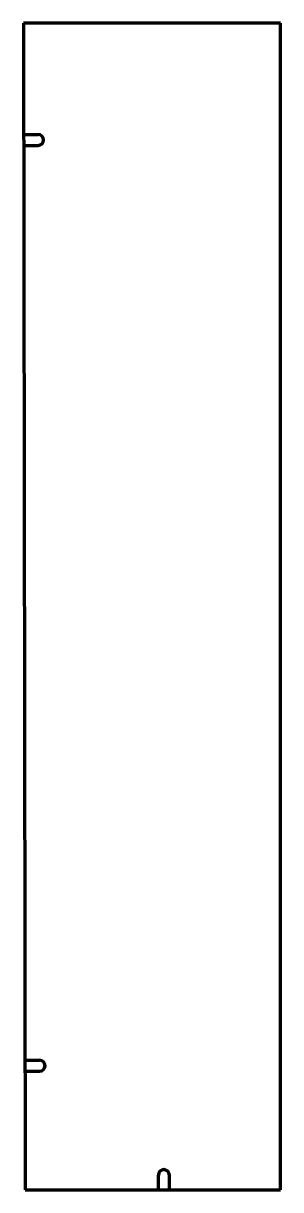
# Model space of a CAD drawing. Header units: inches. Extents: x 0 to 17.6, y 0 to 80.
import ezdxf

# ---------------------------------------------------------------- set-up
doc = ezdxf.new("R2010")
doc.units = ezdxf.units.IN
doc.header["$MEASUREMENT"] = 0
doc.layers.add('1', color=7, linetype='Continuous')

msp = doc.modelspace()

# ---------------------------------------------------------------- linework, layer by layer
at = {"color": 7, "lineweight": 90}
for p, q in [((0, 80), (0.125, 0)), ((17.625, 80), (0, 80)), ((17.625, 0), (17.625, 80)), ((0.125, 0), (17.625, 0))]:
    msp.add_line(p, q, dxfattribs=at)
at = {"layer": '1', "color": 7, "lineweight": 90}
for p, q in [((0.012, 72.375), (1.012, 72.377)), ((0.013, 71.625), (1.013, 71.627)), ((0.111, 8.875), (1.111, 8.877)), ((0.112, 8.125), (1.112, 8.127)), ((9.25, 0), (9.25, 1)), ((10, 0), (10, 1))]:
    msp.add_line(p, q, dxfattribs=at)
for centre, start, end in [((1.012, 72.002), 270.08952, 450.08952), ((1.112, 8.502), 270.08952, 450.08952), ((9.625, 1), 0, 180)]:
    msp.add_arc(centre, 0.375, start, end, dxfattribs=at)

doc.saveas('drawing.dxf')
